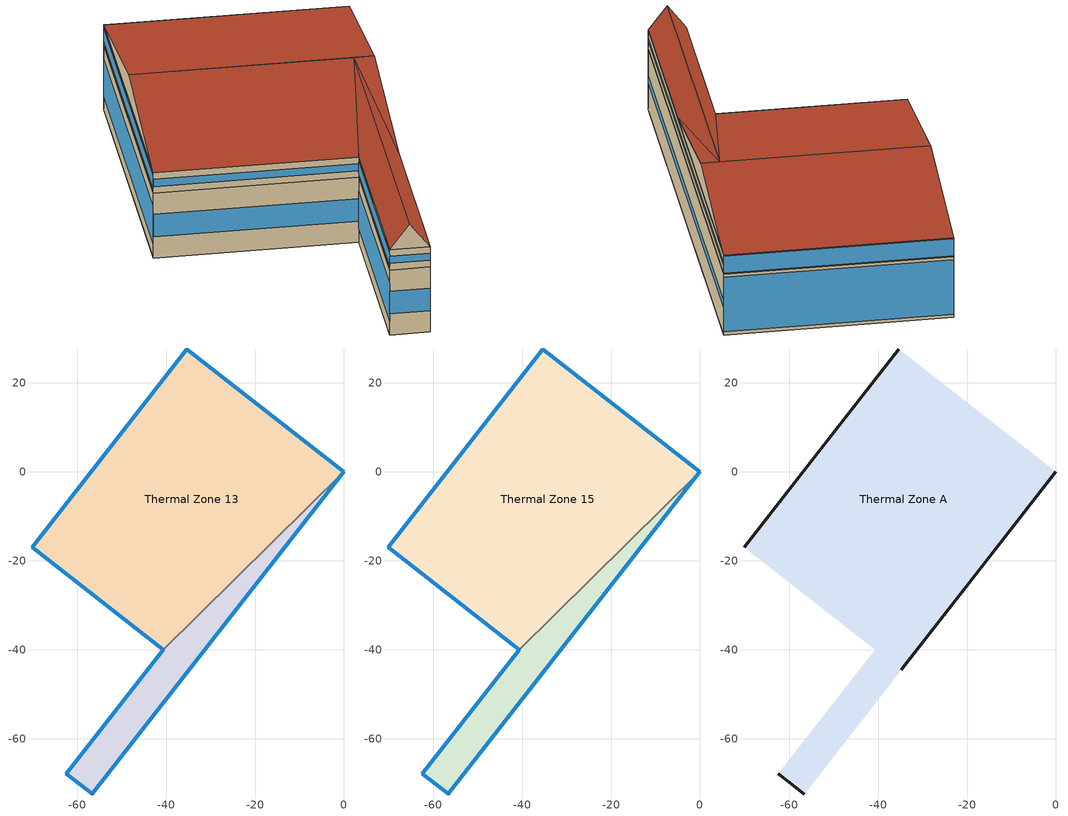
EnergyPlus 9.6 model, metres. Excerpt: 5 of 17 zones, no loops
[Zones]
Thermal Zone 13
 floor to Thermal Zone 11 (Interior Floor): 0,0 -40.65,-40.01 -70.12,-16.99 -35.3,27.58 z40.19
 wall outside (Ext Wall): 0,0 -35.3,27.58 -70.12,-16.99 -40.65,-40.01 z40.19:53.5
 wall to Thermal Zone 14 (Interior Wall): -40.65,-40.01 0,0 z40.19:53.5
 window (Ext Window): -35.31,27.57 -70.12,-16.98 z43.05:50.64; -70.12,-16.99 -40.66,-40.01 z44.52:49.17; -0.01,0.01 -35.3,27.58 z40.86:52.83
Thermal Zone 14
 floor to Thermal Zone 12 (Interior Floor): 0,0 -56.6,-72.45 -62.44,-67.89 -40.65,-40.01 z40.19
 wall outside (Ext Wall): -40.65,-40.01 -62.44,-67.89 -56.6,-72.45 0,0 z40.19:53.5
 window (Ext Window): -40.66,-40.02 -62.43,-67.89 z43.05:50.64; -62.43,-67.9 -56.61,-72.44 z44.52:49.17; -56.6,-72.44 -0.01,-0.01 z46.11:47.58
Thermal Zone 15
 floor to Thermal Zone 13 (Interior Floor): 0,0 -40.65,-40.01 -70.12,-16.99 -35.3,27.58 z53.5
 wall outside (Ext Wall): 0,0 -35.3,27.58 -70.12,-16.99 -40.65,-40.01 z53.5:57.65
 wall to Thermal Zone 16 (Interior Wall): -40.65,-40.01 0,0 z53.5:57.65
 window (Ext Window): -35.31,27.57 -70.12,-16.98 z54.39:56.76; -70.12,-16.99 -40.66,-40.01 z54.85:56.3; -0.01,0.01 -35.3,27.58 z53.71:57.44
Thermal Zone 16
 floor to Thermal Zone 14 (Interior Floor): 0,0 -56.6,-72.45 -62.44,-67.89 -40.65,-40.01 z53.5
 wall outside (Ext Wall): -40.65,-40.01 -62.44,-67.89 -56.6,-72.45 0,0 z53.5:57.65
 window (Ext Window): -40.66,-40.02 -62.43,-67.89 z54.39:56.76; -62.43,-67.9 -56.61,-72.44 z54.85:56.3; -56.6,-72.44 -0.01,-0.01 z55.35:55.8
Thermal Zone A
 floor to Thermal Zone 15 (Interior Floor): 0,0 -40.65,-40.01 -70.12,-16.99 -35.3,27.58 z57.65
 floor to Thermal Zone 16 (Interior Floor): 0,0 -56.6,-72.45 -62.44,-67.89 -40.65,-40.01 z57.65
 wall outside (Ext Wall): -35.3,27.58,57.65 -70.12,-16.99,57.65 -52.71,5.3,62.58; 0,0,57.65 -17.41,-22.28,62.58 -34.82,-44.57,57.65; -59.52,-70.17,62.58 -62.44,-67.89,57.65 -56.6,-72.45,57.65
 roof outside (Ext Roof): 0,0,57.65 -35.3,27.58,57.65 -52.71,5.3,62.58 -17.41,-22.28,62.58; -20.33,-20.01,62.58 -52.71,5.3,62.58 -70.12,-16.99,57.65 -40.65,-40.01,57.65; -17.41,-22.28,62.58 -20.33,-20.01,62.58 -34.82,-44.57,57.65; -34.82,-44.57,57.65 -20.33,-20.01,62.58 -59.52,-70.17,62.58 -56.6,-72.45,57.65; -20.33,-20.01,62.58 -40.65,-40.01,57.65 -62.44,-67.89,57.65 -59.52,-70.17,62.58
[Building]
Building 1: North Axis {deg}=-0
[Site:Location]
Washington Dc Dulles IntL Ar: Latitude {deg}=38.98; Longitude {deg}=-77.47; Time Zone {hr}=-5; Elevation {m}=82
[SizingPeriod:DesignDay] Month=7; Day of Month=21; Day Type=SummerDesignDay; Daily Dry-Bulb Temperature Range {deltaC}=14.4; Dry-Bulb Temperature Range Modifier Type=DefaultMultipliers; Barometric Pressure {Pa}=86790; Wind Speed {m/s}=5; Wind Direction {deg}=340; Rain Indicator=No; Snow Indicator=No; Daylight Saving Time Indicator=No; Solar Model Indicator=ASHRAETau; ASHRAE Clear Sky Optical Depth for Beam Irradiance (taub)=0.339; ASHRAE Clear Sky Optical Depth for Diffuse Irradiance (taud)=2.366; Begin Environment Reset Mode=FullResetAtBeginEnvironment
Name | Maximum Dry-Bulb Temperature {C} | Humidity Condition Type | Wetbulb or DewPoint at Maximum Dry-Bulb {C} | Enthalpy at Maximum Dry-Bulb {J/kg}
SALT-LAKE-CITY-IAP Ann Clg .4% Condns DB=>MWB | 36.5 | Wetbulb | 17.1
SALT-LAKE-CITY-IAP Ann Clg .4% Condns DP=>MDB | 22.5 | Dewpoint | 15.6
SALT-LAKE-CITY-IAP Ann Clg .4% Condns Enth=>MDB | 30.8 | Enthalpy |  | 59300
SALT-LAKE-CITY-IAP Ann Clg .4% Condns WB=>MDB | 31.2 | Wetbulb | 19
[Material] Thermal Absorptance=0.9
Name | Roughness | Thickness m | Conductivity W/m-K | Density kg/m3 | Specific Heat J/kg-K | Solar Absorptance | Visible Absorptance
wall concrete | MediumRough | 0.03 | 0.5 | 2243 | 837 | 0.65 | 0.65
roof concrete | MediumRough | 0.05 | 0.5 | 2243 | 837 | 0.65 | 0.65
Wall Insulation [18]; Roof Insulation [18] | MediumRough | 0.1693 | 0.049 | 265 | 836.8 | 0.7 | 0.7
F16 Acoustic tile | MediumSmooth | 0.0191 | 0.06 | 368 | 590 | 0.3 | 0.3
M11 100mm lightweight concrete | MediumRough | 0.1016 | 0.53 | 1280 | 840 | 0.5 | 0.5
G01a 19mm gypsum board | MediumSmooth | 0.019 | 0.16 | 800 | 1090 | 0.4 | 0.4
[Material:AirGap]
Name | Thermal Resistance m2-K/W
F04 Wall air space resistance | 0.15
F05 Ceiling air space resistance | 0.18
[WindowMaterial:SimpleGlazingSystem]
Window Material Simple Glazing System: U-Factor W/m2-K=1.8; Solar Heat Gain Coefficient=0.3
[Construction]
Ext Roof: roof concrete, Roof Insulation [18]
Ext Wall: wall concrete, Wall Insulation [18]
Ext Window: Window Material Simple Glazing System
Interior Floor: F16 Acoustic tile, F05 Ceiling air space resistance, M11 100mm lightweight concrete
Interior Wall: G01a 19mm gypsum board, F04 Wall air space resistance, G01a 19mm gypsum board
[Zone]
Thermal Zone 13; Thermal Zone 14: 218, 0, 0, 40.19, , 1, , , , , , Yes
Thermal Zone 15; Thermal Zone 16: 218, 0, 0, 53.5, , 1, , , , , , Yes
Thermal Zone A: 218, 0, 0, 57.65, , 1, , , , , , No
